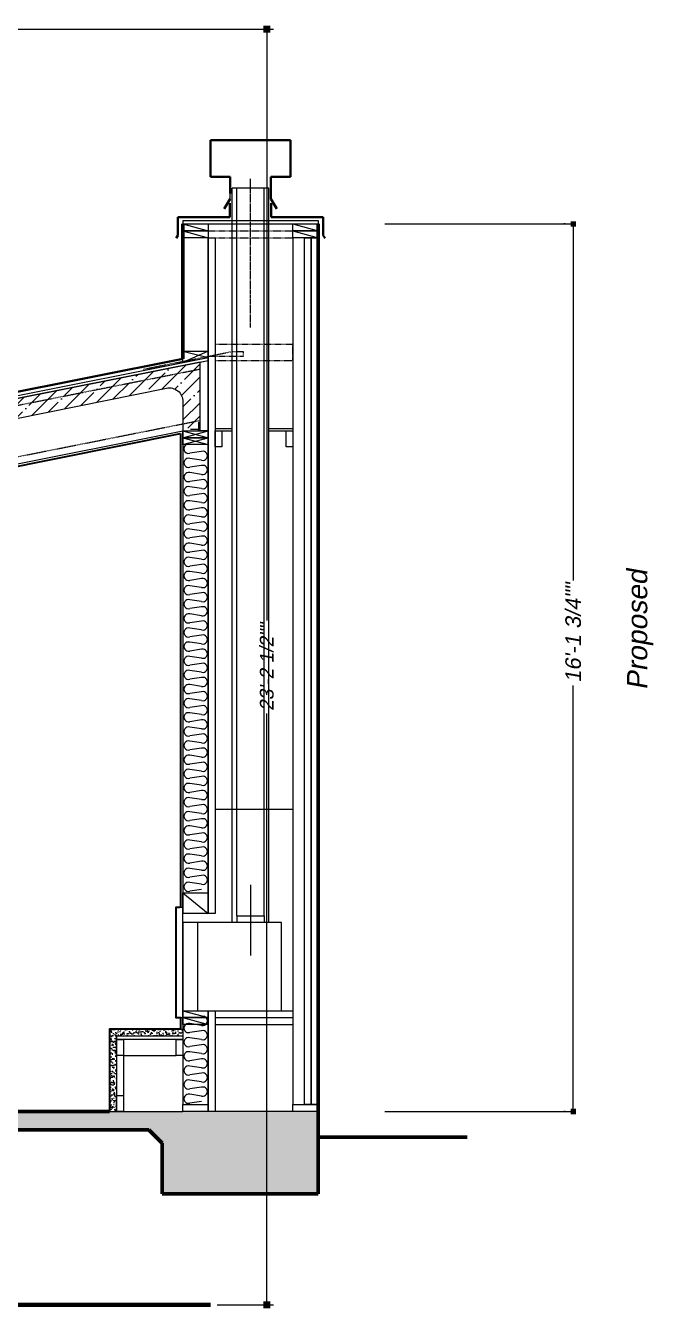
# Model space of a CAD drawing. Header units: inches. Extents: x -3905 to 10892, y 1064 to 9590.
# Drawn here: x 1848.5 to 1985.5, y 3405.9 to 3685.9 of the extents above; entities that cross this region are included whole.
import ezdxf

# ---------------------------------------------------------------- set-up
doc = ezdxf.new("R2010")
doc.units = ezdxf.units.IN
doc.header["$MEASUREMENT"] = 0
doc.header["$PDMODE"] = 3
doc.linetypes.add('MYCENTER', pattern=[0.9375, 0.75, -0.0625, 0.0625, -0.0625])
doc.linetypes.add('MYHIDDEN', pattern=[0.1875, 0.125, -0.0625])
doc.layers.add('ELEVATIONS', color=40, linetype='Continuous', lineweight=0)
doc.layers.add('SECTIONS', color=70, linetype='Continuous', lineweight=0)
doc.styles.add('DS-TXT1', font='arial.ttf', dxfattribs={"oblique": 10})
doc.styles.get("Standard").update_dxf_attribs({"font": 'arial.ttf', "oblique": 10})
doc.dimstyles.new('DS-Fraction', dxfattribs={"dimtxt": 0.1, "dimasz": 0.035, "dimexe": 0.06, "dimexo": 0.06, "dimgap": 0.02, "dimtad": 0, "dimdec": 3, "dimzin": 0, "dimdsep": 46, "dimlunit": 4, "dimtxsty": 'DS-TXT1', "dimblk": 'BOXFILLED', "dimcen": -0.06, "dimclrd": 256, "dimclre": 256, "dimclrt": 256, "dimadec": 0, "dimazin": 0, "dimtfac": 1, "dimtdec": 3, "dimtmove": 1, "dimatfit": 3, "dimfxl": 1, "dimfrac": 2, "dimtolj": 1, "dimtzin": 0, "dimlwd": 0, "dimlwe": -1, "dimarcsym": 0})

# ---------------------------------------------------------------- blocks, each defined once
blk = doc.blocks.new('_BoxFilled')
at = {"color": 0, "linetype": 'ByBlock', "lineweight": -2}
blk.add_line((-0.5, 0), (-1, 0), dxfattribs=at)
at = {"color": 0, "linetype": 'ByBlock'}
blk.add_solid([(-0.5, 0.5), (0.5, 0.5), (-0.5, -0.5), (0.5, -0.5)], dxfattribs=at)
blk = doc.blocks.new('*D487')
at = {"layer": 'Defpoints', "color": 0, "linetype": 'Continuous', "lineweight": 5, "transparency": 16777216}
for p in [(1739.6, 3685.13), (1901.12, 3685.13), (1888.83, 3406.66)]:
    blk.add_point(p, dxfattribs=at)
at = {"layer": 'ELEVATIONS', "linetype": 'Continuous', "transparency": 16777216}
for p, q in [((1741.04, 3685.13), (1902.56, 3685.13)), ((1890.27, 3406.66), (1902.56, 3406.66))]:
    blk.add_line(p, q, dxfattribs=at)
at = {"layer": 'ELEVATIONS', "linetype": 'Continuous', "lineweight": 0, "transparency": 16777216}
for p, q in [((1901.12, 3683.63), (1901.12, 3556.06)), ((1901.12, 3408.16), (1901.12, 3535.73))]:
    blk.add_line(p, q, dxfattribs=at)
at = {"layer": 'ELEVATIONS', "linetype": 'Continuous', "lineweight": 0, "transparency": 16777216, "xscale": 1.5, "yscale": 1.5, "zscale": 1.5}
for p, rotation in [((1901.12, 3685.13), 90), ((1901.12, 3406.66), 270)]:
    blk.add_blockref('_BoxFilled', p, dxfattribs=dict(at, rotation=rotation))
at = {"layer": 'ELEVATIONS', "linetype": 'Continuous', "lineweight": 5, "transparency": 16777216, "insert": (1901.12, 3545.9), "char_height": 3, "attachment_point": 5, "rotation": 90, "style": 'DS-TXT1'}
blk.add_mtext('\\A1;23\'-2 1/2""', dxfattribs=at)
blk = doc.blocks.new('*D499')
at = {"layer": 'Defpoints', "color": 0, "linetype": 'Continuous', "lineweight": 5, "transparency": 16777216}
for p in [(1967.98, 3642.59), (1968.26, 3642.59), (1968.26, 3448.88)]:
    blk.add_point(p, dxfattribs=at)
at = {"layer": 'SECTIONS', "linetype": 'Continuous', "transparency": 16777216}
for p, q in [((1966.22, 3642.59), (1965.94, 3642.59)), ((1966.22, 3448.88), (1965.94, 3448.88))]:
    blk.add_line(p, q, dxfattribs=at)
at = {"layer": 'SECTIONS', "linetype": 'Continuous', "lineweight": 0, "transparency": 16777216}
for p, q in [((1967.98, 3641.4), (1967.98, 3564.8)), ((1967.98, 3450.07), (1967.98, 3541.86))]:
    blk.add_line(p, q, dxfattribs=at)
at = {"layer": 'SECTIONS', "linetype": 'Continuous', "lineweight": 0, "transparency": 16777216, "xscale": 1.19, "yscale": 1.19, "zscale": 1.19}
for p, rotation in [((1967.98, 3642.59), 90), ((1967.98, 3448.88), 270)]:
    blk.add_blockref('_BoxFilled', p, dxfattribs=dict(at, rotation=rotation))
at = {"layer": 'SECTIONS', "linetype": 'Continuous', "lineweight": 5, "transparency": 16777216, "insert": (1967.98, 3553.33), "char_height": 3.4, "attachment_point": 5, "rotation": 90, "style": 'DS-TXT1'}
blk.add_mtext('\\A1;16\'-1 3/4""', dxfattribs=at)

msp = doc.modelspace()

# ---------------------------------------------------------------- hatches: boundary and pattern name
at = {"layer": 'SECTIONS', "linetype": 'Continuous', "lineweight": 5}
h = msp.add_hatch(dxfattribs=at)
h.set_pattern_fill('ANSI35', color=256, scale=16)
h.set_pattern_definition([(45, (14.977, -49.916), (-2.828427, 2.828427), []), (45, (17.8054, -49.916), (-2.828427, 2.828427), [5, -1, 0, -1])])
h.paths.add_polyline_path([(1879.21533, 3606.76309, -0.473982113), (1882.81083, 3603.82325), (1882.81181, 3597.44287), (1886.56181, 3597.44287), (1886.56181, 3612.46378), (1793.03989, 3593.85073), (1793.91124, 3589.48643)])
h = msp.add_hatch(dxfattribs=at)
h.set_pattern_fill('AR-SAND', color=256, scale=0.5)
h.set_pattern_definition([(37.5, (0, 0), (-0.03149668, 0.96341188), [0, -0.76, 0, -0.85, 0, -0.8125]), (7.5, (0, 0), (0.88488835, 1.41107303), [0, -0.41, 0, -0.685, 0, -0.2625]), (327.5, (-0.615, 0), (1.55707093, 0.00282953), [0, -0.25, 0, -0.9, 0, -1.175]), (317.5, (-0.615, 0), (1.5030633, 0.4388378), [0, -0.125, 0, -0.59, 0, -0.675])])
h.paths.add_polyline_path([(1868.31181, 3465.37692), (1882.81181, 3465.37692), (1882.81181, 3466.87692), (1866.81181, 3466.87692), (1866.81181, 3448.87692), (1868.31181, 3448.87692), (1868.31181, 3452.37692)])
h = msp.add_hatch(dxfattribs=at)
h.set_pattern_fill('AR-CONC', color=256)
h.set_pattern_definition([(50, (53.555, 5.2585), (7.172602, -0.627521), [0.75, -8.25]), (355, (53.555, 5.2585), (-1.387513, 7.521921), [0.6, -6.6]), (100.45144, (54.153, 5.206), (5.785088, 6.8944), [0.637402, -7.011421]), (46.1842, (53.555, 7.2585), (10.672413, -1.655193), [1.125, -12.375]), (96.63564, (54.445, 7.121), (9.34662, 9.741186), [0.956103, -10.517138]), (351.18416, (53.555, 7.258), (9.34662, 9.741186), [0.9, -9.9]), (21, (54.555, 6.7585), (5.9690705, -4.026189), [0.75, -8.25]), (326, (54.555, 6.7585), (2.433153, 7.2515), [0.6, -6.6]), (71.45144, (55.053, 6.423), (8.402224, 3.225312), [0.637402, -7.011421]), (37.5, (53.5552, 5.2585), (0.1215986, 3.3289385), [0, -6.52, 0, -6.7, 0, -6.625]), (7.5, (53.5552, 5.2585), (2.6306954, 3.944117), [0, -3.82, 0, -6.37, 0, -2.525]), (327.5, (51.3252, 5.2585), (5.3382244, -0.2255487), [0, -2.5, 0, -7.8, 0, -10.35]), (317.5, (50.3252, 5.2585), (5.8318617, 1.00105), [0, -3.25, 0, -5.18, 0, -7.35])])
h.paths.add_polyline_path([(1912.304, 3448.87692), (1888.31181, 3448.87692), (1692.304, 3448.87692), (1692.304, 3430.87692), (1702.304, 3430.87692), (1702.304, 3441.97565), (1705.20527, 3444.87692), (1875.40273, 3444.87692), (1878.304, 3441.97565), (1878.304, 3430.87692), (1912.304, 3430.87692)])

# ---------------------------------------------------------------- linework, layer by layer
at = {"layer": 'ELEVATIONS', "linetype": 'Continuous', "lineweight": 90}
msp.add_line((1083.83098, 3406.6647), (1888.83207, 3406.6647), dxfattribs=at)
at = {"layer": 'SECTIONS', "linetype": 'Continuous', "lineweight": 35}
for p, q in [((1888.81999, 3652.90893), (1888.81999, 3660.90893)), ((1888.81999, 3660.90893), (1906.29582, 3660.90893)), ((1906.29582, 3652.90893), (1906.29582, 3660.90893)), ((1893.10527, 3652.90893), (1888.81999, 3652.90893)), ((1893.10527, 3649.23388), (1893.10527, 3652.90893)), ((1902.01054, 3649.23388), (1902.01054, 3652.90893)), ((1902.01054, 3652.90893), (1906.29582, 3652.90893)), ((1893.10527, 3648.09649), (1891.84265, 3645.88124)), ((1902.01054, 3648.09649), (1902.01054, 3650.37128)), ((1902.01054, 3648.09649), (1903.27316, 3645.88124)), ((1893.03189, 3647.11499), (1893.03189, 3644.07497)), ((1902.08392, 3647.11499), (1902.08392, 3644.07497)), ((1893.03189, 3644.07497), (1881.70199, 3644.07497)), ((1881.70199, 3644.07497), (1881.70199, 3640.07497)), ((1902.08392, 3644.07497), (1913.41382, 3644.07497)), ((1913.41382, 3644.07497), (1913.41382, 3640.07497)), ((1881.70199, 3640.07497), (1881.30096, 3639.49823)), ((1913.41382, 3640.07497), (1913.81485, 3639.49823)), ((1592.84606, 3555.40943), (1882.81181, 3613.11941))]:
    msp.add_line(p, q, dxfattribs=at)
at = {"layer": 'SECTIONS', "linetype": 'MYCENTER', "lineweight": 5}
msp.add_line((1897.55791, 3620.01395), (1897.55791, 3652.44851), dxfattribs=at)
at = {"layer": 'SECTIONS', "linetype": 'Continuous', "lineweight": 5}
for p, q in [((1893.10527, 3648.09649), (1893.10527, 3650.37128)), ((1893.55791, 3490.12692), (1893.55791, 3650.37128)), ((1901.55791, 3650.37128), (1893.55791, 3650.37128)), ((1894.55791, 3491.57692), (1894.55791, 3650.37128)), ((1900.55791, 3491.57692), (1900.55791, 3650.37128)), ((1901.55791, 3490.12692), (1901.55791, 3650.37128)), ((1882.81181, 3643.33864), (1912.304, 3643.33864)), ((1882.81181, 3643.33864), (1882.81181, 3642.58864)), ((1882.81181, 3642.58864), (1888.31181, 3641.08864)), ((1882.81181, 3642.58864), (1912.304, 3642.58864)), ((1906.804, 3642.58864), (1912.304, 3641.08864)), ((1912.304, 3643.33864), (1912.304, 3642.58864)), ((1926.84001, 3642.58864), (1968.25852, 3642.58864)), ((1882.81181, 3641.08864), (1888.31181, 3639.58864)), ((1882.81181, 3639.58864), (1882.81181, 3614.8547)), ((1888.31181, 3639.58864), (1888.31181, 3492.12692)), ((1906.804, 3641.08864), (1912.304, 3639.58864)), ((1906.804, 3639.58864), (1906.804, 3450.37692)), ((1912.304, 3639.58864), (1912.304, 3450.37692)), ((1882.81181, 3612.3547), (1882.81181, 3614.8547)), ((1882.81181, 3614.8547), (1888.31181, 3614.8547)), ((1882.81181, 3614.8547), (1882.81181, 3614.8547)), ((1882.81181, 3614.8547), (1888.31181, 3613.44933)), ((1888.31181, 3614.8547), (1882.81181, 3612.3547)), ((1792.91777, 3594.46368), (1888.31181, 3613.44933)), ((1886.20814, 3597.75557), (1884.48962, 3597.75557)), ((1886.20814, 3599.38803), (1886.20814, 3597.75557)), ((1889.81181, 3597.94287), (1893.55791, 3597.94287)), ((1901.55791, 3597.94287), (1906.804, 3597.94287)), ((1795.77527, 3580.12055), (1882.81181, 3597.44287)), ((1882.81181, 3595.94287), (1888.31181, 3597.44287)), ((1882.81181, 3597.44287), (1882.81181, 3492.12692)), ((1882.81181, 3597.44287), (1888.31181, 3595.94287)), ((1882.81181, 3594.44287), (1888.31181, 3595.94287)), ((1882.81181, 3595.94287), (1888.31181, 3594.44287)), ((1887.43681, 3597.44287), (1888.31181, 3597.44287)), ((1889.81181, 3597.44287), (1893.55791, 3597.44287)), ((1901.55791, 3597.44287), (1906.804, 3597.44287)), ((1886.88137, 3592.94204), (1884.28828, 3592.56596)), ((1886.88137, 3591.02359), (1884.28828, 3591.39967)), ((1886.88137, 3589.8573), (1884.28828, 3589.48123)), ((1886.88137, 3587.93886), (1884.28828, 3588.31493)), ((1886.88137, 3586.77257), (1884.28828, 3586.39649)), ((1886.88137, 3584.85412), (1884.28828, 3585.2302)), ((1886.88137, 3583.68783), (1884.28828, 3583.31175)), ((1886.88137, 3581.76938), (1884.28828, 3582.14546)), ((1886.88137, 3580.60309), (1884.28828, 3580.22701)), ((1886.88137, 3578.68465), (1884.28828, 3579.06072)), ((1886.88137, 3577.51835), (1884.28828, 3577.14228)), ((1886.88137, 3575.59991), (1884.28828, 3575.97599)), ((1886.88137, 3574.43362), (1884.28828, 3574.05754)), ((1886.88137, 3572.51517), (1884.28828, 3572.89125)), ((1886.88137, 3571.34888), (1884.28828, 3570.9728)), ((1886.88137, 3569.43043), (1884.28828, 3569.80651)), ((1886.88137, 3568.26414), (1884.28828, 3567.88807)), ((1886.88137, 3566.3457), (1884.28828, 3566.72177)), ((1886.88137, 3565.17941), (1884.28828, 3564.80333)), ((1886.88137, 3563.26096), (1884.28828, 3563.63704)), ((1886.88137, 3562.09467), (1884.28828, 3561.71859)), ((1886.88137, 3560.17622), (1884.28828, 3560.5523)), ((1886.88137, 3559.00993), (1884.28828, 3558.63385)), ((1886.88137, 3557.09149), (1884.28828, 3557.46756)), ((1886.88137, 3555.92519), (1884.28828, 3555.54912)), ((1886.88137, 3554.00675), (1884.28828, 3554.38283)), ((1886.88137, 3552.84046), (1884.28828, 3552.46438)), ((1886.88137, 3550.92201), (1884.28828, 3551.29809)), ((1886.88137, 3549.75572), (1884.28828, 3549.37964)), ((1886.88137, 3547.83727), (1884.28828, 3548.21335)), ((1886.88137, 3546.67098), (1884.28828, 3546.29491)), ((1886.88137, 3544.75254), (1884.28828, 3545.12861)), ((1886.88137, 3543.58625), (1884.28828, 3543.21017)), ((1886.88137, 3541.6678), (1884.28828, 3542.04388)), ((1886.88137, 3540.50151), (1884.28828, 3540.12543)), ((1886.88137, 3538.58306), (1884.28828, 3538.95914)), ((1886.88137, 3537.41677), (1884.28828, 3537.04069)), ((1886.88137, 3535.49833), (1884.28828, 3535.8744)), ((1886.88137, 3534.33203), (1884.28828, 3533.95596)), ((1886.88137, 3532.41359), (1884.28828, 3532.78967)), ((1886.88137, 3531.2473), (1884.28828, 3530.87122)), ((1886.88137, 3529.32885), (1884.28828, 3529.70493)), ((1886.88137, 3528.16256), (1884.28828, 3527.78648)), ((1886.88137, 3526.24411), (1884.28828, 3526.62019)), ((1886.88137, 3525.07782), (1884.28828, 3524.70175)), ((1886.88137, 3523.15938), (1884.28828, 3523.53545)), ((1886.88137, 3521.99309), (1884.28828, 3521.61701)), ((1886.88137, 3520.07464), (1884.28828, 3520.45072)), ((1886.88137, 3518.90835), (1884.28828, 3518.53227)), ((1886.88137, 3516.9899), (1884.28828, 3517.36598)), ((1886.88137, 3515.82361), (1884.28828, 3515.44753)), ((1886.88137, 3513.90517), (1884.28828, 3514.28124)), ((1889.81181, 3514.86439), (1906.804, 3514.86439)), ((1886.88137, 3512.73887), (1884.28828, 3512.3628)), ((1886.88137, 3510.82043), (1884.28828, 3511.19651)), ((1886.88137, 3509.65414), (1884.28828, 3509.27806)), ((1886.88137, 3507.73569), (1884.28828, 3508.11177)), ((1886.88137, 3506.5694), (1884.28828, 3506.19332)), ((1886.88137, 3504.65095), (1884.28828, 3505.02703)), ((1886.88137, 3503.48466), (1884.28828, 3503.10859)), ((1886.88137, 3501.56622), (1884.28828, 3501.94229)), ((1886.88137, 3500.39993), (1884.28828, 3500.02385)), ((1886.88137, 3498.48148), (1884.28828, 3498.85756)), ((1886.88137, 3497.31519), (1884.28828, 3496.93911)), ((1897.55791, 3498.38263), (1897.55791, 3482.93871)), ((1882.81181, 3496.62692), (1888.31181, 3492.12692)), ((1894.55791, 3491.57692), (1894.55791, 3490.12692)), ((1894.55791, 3491.57692), (1900.55791, 3491.57692)), ((1900.55791, 3491.57692), (1900.55791, 3490.12692)), ((1882.81181, 3490.12692), (1882.81181, 3450.37692)), ((1886.06181, 3470.87692), (1886.06181, 3490.12692)), ((1882.31181, 3469.37692), (1882.31181, 3466.87692)), ((1882.81181, 3470.87692), (1888.31181, 3469.37692)), ((1882.81181, 3469.37692), (1888.31181, 3467.87692)), ((1888.31181, 3470.87692), (1888.31181, 3450.37692)), ((1888.31181, 3470.87692), (1906.804, 3470.87692)), ((1889.81181, 3469.37692), (1906.804, 3469.37692)), ((1866.81181, 3448.87692), (1866.81181, 3466.87692)), ((1866.81181, 3466.87692), (1882.81181, 3466.87692)), ((1886.88137, 3467.67624), (1884.28828, 3468.05232)), ((1886.88137, 3466.50995), (1884.28828, 3466.13387)), ((1889.81181, 3467.87692), (1906.804, 3467.87692)), ((1868.31181, 3465.37692), (1868.31181, 3448.87692)), ((1868.31181, 3465.37692), (1882.81181, 3465.37692)), ((1886.88137, 3464.5915), (1884.28828, 3464.96758)), ((1886.88137, 3463.42521), (1884.28828, 3463.04913)), ((1869.81181, 3461.12692), (1869.81181, 3452.37692)), ((1869.81181, 3461.12692), (1881.31181, 3461.12692)), ((1886.88137, 3461.50676), (1884.28828, 3461.88284)), ((1886.88137, 3460.34047), (1884.28828, 3459.9644)), ((1886.88137, 3458.42203), (1884.28828, 3458.7981)), ((1886.88137, 3457.25574), (1884.28828, 3456.87966)), ((1886.88137, 3455.33729), (1884.28828, 3455.71337)), ((1886.88137, 3454.171), (1884.28828, 3453.79492)), ((1886.88137, 3452.25255), (1884.28828, 3452.62863)), ((1886.88137, 3451.08626), (1884.28828, 3450.71018)), ((1866.81181, 3448.87692), (1882.81181, 3448.87692)), ((1926.84001, 3448.87692), (1968.25852, 3448.87692)), ((1912.304, 3443.25127), (1912.304, 3443.25127))]:
    msp.add_line(p, q, dxfattribs=at)
at = {"layer": 'SECTIONS', "linetype": 'Continuous', "lineweight": 60}
for p, q in [((1882.81181, 3642.58864), (1882.81181, 3613.11941)), ((1912.304, 3430.87692), (1912.304, 3642.58864)), ((1912.304, 3443.25127), (1944.84692, 3443.25127))]:
    msp.add_line(p, q, dxfattribs=at)
at = {"layer": 'SECTIONS', "linetype": 'MYHIDDEN', "lineweight": 5}
for p, q in [((1888.31181, 3641.08864), (1906.804, 3641.08864)), ((1888.31181, 3639.58864), (1906.804, 3639.58864)), ((1874.18788, 3610.89324), (1893.36858, 3614.71065)), ((1896.04007, 3614.71065), (1893.36858, 3614.71065)), ((1896.04007, 3613.70424), (1896.04007, 3614.71065)), ((1888.31181, 3613.70424), (1896.04007, 3613.70424)), ((1793.33296, 3592.37964), (1886.56181, 3610.93436)), ((1795.4822, 3581.59164), (1886.56181, 3599.71862))]:
    msp.add_line(p, q, dxfattribs=at)
at = {"layer": 'SECTIONS', "linetype": 'Continuous', "lineweight": 30}
for p, q in [((1795.41322, 3579.53869), (1882.31181, 3596.83355)), ((1882.31181, 3596.83355), (1882.31181, 3493.37692))]:
    msp.add_line(p, q, dxfattribs=at)
at = {"layer": 'SECTIONS', "lineweight": 60}
for p, q in [((1692.304, 3448.87692), (1866.81181, 3448.87692)), ((1875.40273, 3444.87692), (1705.20527, 3444.87692)), ((1878.304, 3441.97565), (1875.40273, 3444.87692)), ((1878.304, 3430.87692), (1878.304, 3441.97565)), ((1912.304, 3430.87692), (1878.304, 3430.87692))]:
    msp.add_line(p, q, dxfattribs=at)
at = {"layer": 'SECTIONS', "lineweight": 5}
msp.add_line((1912.304, 3448.87692), (1888.31181, 3448.87692), dxfattribs=at)
at = {"layer": 'SECTIONS', "linetype": 'Continuous', "lineweight": 5}
for points in [[(1888.31181, 3641.08864), (1882.81181, 3641.08864), (1882.81181, 3642.58864), (1888.31181, 3642.58864)], [(1912.304, 3641.08864), (1906.804, 3641.08864), (1906.804, 3642.58864), (1912.304, 3642.58864)], [(1888.31181, 3639.58864), (1882.81181, 3639.58864), (1882.81181, 3641.08864), (1888.31181, 3641.08864)], [(1888.31181, 3639.58864), (1889.81181, 3639.58864), (1889.81181, 3492.12692), (1888.31181, 3492.12692)], [(1912.304, 3639.58864), (1906.804, 3639.58864), (1906.804, 3641.08864), (1912.304, 3641.08864)], [(1910.804, 3450.37692), (1909.304, 3450.37692), (1909.304, 3639.58864), (1910.804, 3639.58864)], [(1912.304, 3450.37692), (1910.804, 3450.37692), (1910.804, 3639.58864), (1912.304, 3639.58864)], [(1888.31181, 3597.44287), (1886.56181, 3597.44287), (1886.56181, 3612.46378), (1888.31181, 3612.81207)], [(1888.31181, 3595.94287), (1882.81181, 3595.94287), (1882.81181, 3597.44287), (1888.31181, 3597.44287)], [(1888.31181, 3594.44287), (1882.81181, 3594.44287), (1882.81181, 3595.94287), (1888.31181, 3595.94287)], [(1889.81181, 3597.44287), (1891.31181, 3597.44287), (1891.31181, 3593.94287), (1889.81181, 3593.94287)], [(1905.304, 3597.44287), (1906.804, 3597.44287), (1906.804, 3593.94287), (1905.304, 3593.94287)], [(1888.31181, 3492.12692), (1882.81181, 3492.12692), (1882.81181, 3496.62692), (1888.31181, 3496.62692)], [(1881.29573, 3469.37692), (1882.81181, 3469.37692), (1882.81181, 3493.37692), (1881.29573, 3493.37692)], [(1882.81181, 3470.87692), (1904.30611, 3470.87692), (1904.30611, 3490.12692), (1882.81181, 3490.12692)], [(1888.31181, 3469.37692), (1882.81181, 3469.37692), (1882.81181, 3470.87692), (1888.31181, 3470.87692)], [(1888.31181, 3467.87692), (1882.81181, 3467.87692), (1882.81181, 3469.37692), (1888.31181, 3469.37692)], [(1888.31181, 3470.87692), (1889.81181, 3470.87692), (1889.81181, 3448.87692), (1888.31181, 3448.87692)], [(1868.31181, 3465.37692), (1882.81181, 3465.37692), (1882.81181, 3464.62692), (1868.31181, 3464.62692)], [(1868.31181, 3464.62692), (1869.81181, 3464.62692), (1869.81181, 3461.12692), (1868.31181, 3461.12692)], [(1881.31181, 3464.62692), (1882.81181, 3464.62692), (1882.81181, 3461.12692), (1881.31181, 3461.12692)], [(1868.31181, 3452.37692), (1869.81181, 3452.37692), (1869.81181, 3448.87692), (1868.31181, 3448.87692)], [(1888.31181, 3448.87692), (1882.81181, 3448.87692), (1882.81181, 3450.37692), (1888.31181, 3450.37692)], [(1912.304, 3448.87692), (1906.804, 3448.87692), (1906.804, 3450.37692), (1912.304, 3450.37692)]]:
    msp.add_lwpolyline(points, close=True, dxfattribs=at)
at = {"layer": 'SECTIONS', "linetype": 'MYHIDDEN', "lineweight": 5}
msp.add_lwpolyline([(1889.81181, 3612.81207), (1906.804, 3612.81207), (1906.804, 3616.31207), (1889.81181, 3616.31207)], close=True, dxfattribs=at)
at = {"layer": 'SECTIONS', "linetype": 'Continuous', "lineweight": 20}
msp.add_lwpolyline([(1793.03989, 3593.85073), (1888.31181, 3612.81207)], dxfattribs=at)
at = {"layer": 'SECTIONS', "linetype": 'Continuous', "lineweight": 5}
msp.add_lwpolyline([(1886.56181, 3597.44287), (1886.56181, 3612.46378), (1793.03989, 3593.85073), (1793.91124, 3589.48643), (1879.21533, 3606.76309, -0.473982113), (1882.81083, 3603.82325), (1882.81181, 3597.44287), (1886.56181, 3597.44287)], format="xyb", dxfattribs=at)
at = {"layer": 'SECTIONS', "linetype": 'Continuous', "lineweight": 30}
msp.add_lwpolyline([(1882.05377, 3493.37692), (1881.29573, 3493.37692), (1881.29573, 3469.37692), (1882.31181, 3469.37692), (1882.31181, 3466.87692), (1866.81181, 3466.87692), (1866.81181, 3448.87692)], dxfattribs=at)
at = {"layer": 'SECTIONS', "linetype": 'Continuous', "lineweight": 5}
for centre, start, end in [((1884.00563, 3593.52519), 113.4107526, 286.418497), ((1887.16402, 3591.98282), 253.581503, 106.418497), ((1884.00563, 3590.44045), 73.581503, 286.418497), ((1887.16402, 3588.89808), 253.581503, 106.418497), ((1884.00563, 3587.35571), 73.581503, 286.418497), ((1887.16402, 3585.81334), 253.581503, 106.418497), ((1884.00563, 3584.27097), 73.581503, 286.418497), ((1887.16402, 3582.72861), 253.581503, 106.418497), ((1884.00563, 3581.18624), 73.581503, 286.418497), ((1884.00563, 3578.1015), 73.581503, 286.418497), ((1887.16402, 3579.64387), 253.581503, 106.418497), ((1884.00563, 3575.01676), 73.581503, 286.418497), ((1887.16402, 3576.55913), 253.581503, 106.418497), ((1884.00563, 3571.93203), 73.581503, 286.418497), ((1887.16402, 3573.47439), 253.581503, 106.418497), ((1884.00563, 3568.84729), 73.581503, 286.418497), ((1887.16402, 3570.38966), 253.581503, 106.418497), ((1884.00563, 3565.76255), 73.581503, 286.418497), ((1887.16402, 3567.30492), 253.581503, 106.418497), ((1887.16402, 3564.22018), 253.581503, 106.418497), ((1884.00563, 3562.67781), 73.581503, 286.418497), ((1887.16402, 3561.13545), 253.581503, 106.418497), ((1884.00563, 3559.59308), 73.581503, 286.418497), ((1887.16402, 3558.05071), 253.581503, 106.418497), ((1884.00563, 3556.50834), 73.581503, 286.418497), ((1887.16402, 3554.96597), 253.581503, 106.418497), ((1884.00563, 3553.4236), 73.581503, 286.418497), ((1887.16402, 3551.88123), 253.581503, 106.418497), ((1884.00563, 3550.33887), 73.581503, 286.418497), ((1884.00563, 3547.25413), 73.581503, 286.418497), ((1887.16402, 3548.7965), 253.581503, 106.418497), ((1884.00563, 3544.16939), 73.581503, 286.418497), ((1887.16402, 3545.71176), 253.581503, 106.418497), ((1884.00563, 3541.08465), 73.581503, 286.418497), ((1887.16402, 3542.62702), 253.581503, 106.418497), ((1884.00563, 3537.99992), 73.581503, 286.418497), ((1887.16402, 3539.54229), 253.581503, 106.418497), ((1884.00563, 3534.91518), 73.581503, 286.418497), ((1887.16402, 3536.45755), 253.581503, 106.418497), ((1887.16402, 3533.37281), 253.581503, 106.418497), ((1884.00563, 3531.83044), 73.581503, 286.418497), ((1887.16402, 3530.28807), 253.581503, 106.418497), ((1884.00563, 3528.74571), 73.581503, 286.418497), ((1887.16402, 3527.20334), 253.581503, 106.418497), ((1884.00563, 3525.66097), 73.581503, 286.418497), ((1887.16402, 3524.1186), 253.581503, 106.418497), ((1884.00563, 3522.57623), 73.581503, 286.418497), ((1887.16402, 3521.03386), 253.581503, 106.418497), ((1884.00563, 3519.49149), 73.581503, 286.418497), ((1884.00563, 3516.40676), 73.581503, 286.418497), ((1887.16402, 3517.94913), 253.581503, 106.418497), ((1884.00563, 3513.32202), 73.581503, 286.418497), ((1887.16402, 3514.86439), 253.581503, 106.418497), ((1884.00563, 3510.23728), 73.581503, 286.418497), ((1887.16402, 3511.77965), 253.581503, 106.418497), ((1884.00563, 3507.15255), 73.581503, 286.418497), ((1887.16402, 3508.69491), 253.581503, 106.418497), ((1887.16402, 3505.61018), 253.581503, 106.418497), ((1884.00563, 3504.06781), 73.581503, 286.418497), ((1887.16402, 3502.52544), 253.581503, 106.418497), ((1884.00563, 3500.98307), 73.581503, 286.418497), ((1887.16402, 3499.4407), 253.581503, 106.418497), ((1884.00563, 3497.89833), 73.581503, 286.418497), ((1887.16402, 3468.63546), 253.581503, 106.418497), ((1884.00563, 3467.09309), 73.581503, 286.418497), ((1887.16402, 3465.55072), 253.581503, 106.418497), ((1884.00563, 3464.00836), 73.581503, 286.418497), ((1887.16402, 3462.46599), 253.581503, 106.418497), ((1884.00563, 3460.92362), 73.581503, 286.418497), ((1887.16402, 3459.38125), 253.581503, 106.418497), ((1884.00563, 3457.83888), 73.581503, 286.418497), ((1884.00563, 3454.75414), 73.581503, 286.418497), ((1887.16402, 3456.29651), 253.581503, 106.418497), ((1884.00563, 3451.66941), 73.581503, 286.418497), ((1887.16402, 3453.21178), 253.581503, 106.418497)]:
    msp.add_arc(centre, 1, start, end, dxfattribs=at)

# ---------------------------------------------------------------- texts
at = {"layer": 'SECTIONS', "linetype": 'Continuous', "lineweight": 5, "oblique": 10}
msp.add_text('Proposed', height=4.398005, rotation=90, dxfattribs=at).set_placement((1984.13214, 3540.85194))

# ---------------------------------------------------------------- dimensions: what is measured, and where the dimension line sits
at = {"layer": 'ELEVATIONS', "linetype": 'Continuous', "lineweight": 5}
dim = msp.add_linear_dim(base=(1901.11617, 3685.12543), p1=(1888.83207, 3406.6647), p2=(1739.59618, 3685.12543), angle=90, dimstyle='DS-Fraction', override={"dimscale": 24, "dimtxt": 0.125, "dimasz": 0.0625, "dimpost": '"'}, dxfattribs=at)
dim.commit()
dim.dimension.update_dxf_attribs({"geometry": '*D487', "text_midpoint": (1901.11617, 3545.89507), "dimtype": 160})
at = {"layer": 'SECTIONS', "linetype": 'Continuous', "lineweight": 5}
dim = msp.add_linear_dim(base=(1967.98484, 3642.58864), p1=(1968.25852, 3448.87692), p2=(1968.25852, 3642.58864), angle=90, dimstyle='DS-Fraction', override={"dimscale": 34, "dimpost": '"'}, dxfattribs=at)
dim.commit()
dim.dimension.update_dxf_attribs({"geometry": '*D499', "text_midpoint": (1967.98484, 3553.33156), "dimtype": 160})

doc.saveas('drawing.dxf')
